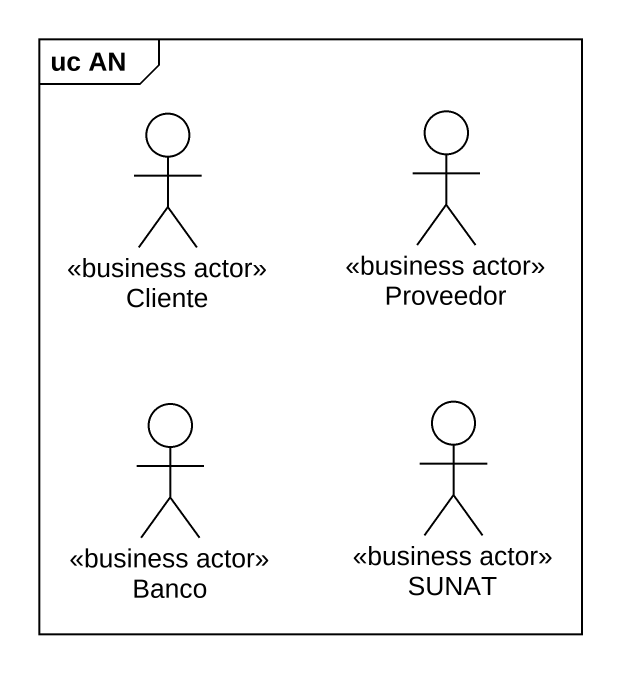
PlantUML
@startuml
mainframe uc AN
actor Cliente <<business actor>>
actor Proveedor <<business actor>>
actor Banco <<business actor>>
actor SUNAT <<business actor>>
@enduml
